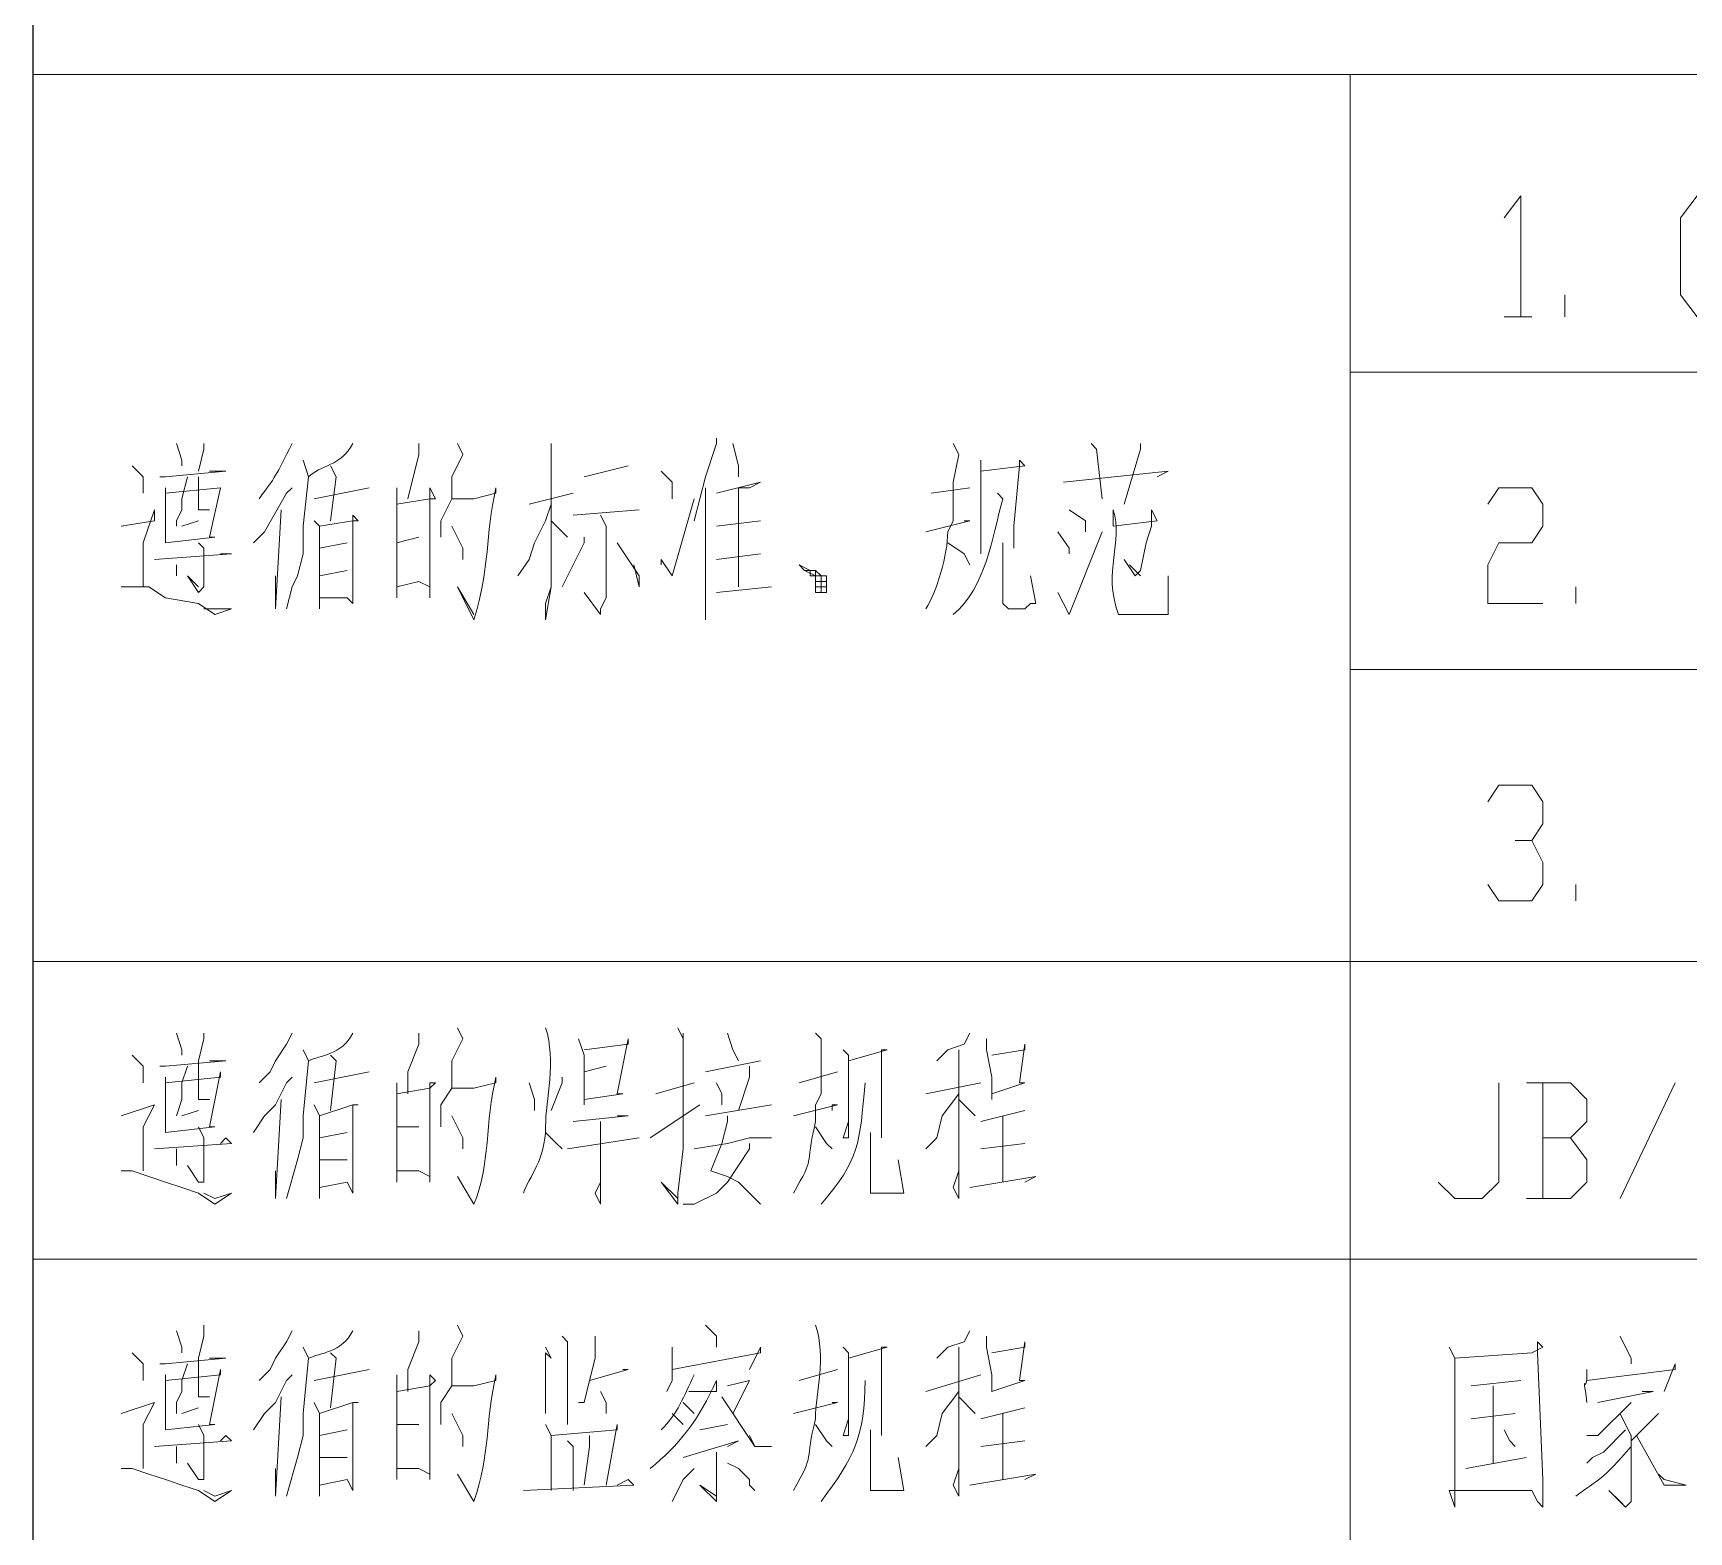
# Model space of a CAD drawing. Header units: millimetres. Extents: x -219 to 948, y -831 to -7.
# Drawn here: x 725.6 to 779.7, y -161.3 to -112.4 of the extents above; entities that cross this region are included whole.
import ezdxf

# ---------------------------------------------------------------- set-up
doc = ezdxf.new("R2010")
doc.units = ezdxf.units.MM
doc.layers.add('1', color=7, linetype='Continuous')

msp = doc.modelspace()

# ---------------------------------------------------------------- linework, layer by layer
at = {"layer": '1', "color": 0, "lineweight": 25}
msp.add_lwpolyline([(725.615, -461.849), (725.615, -20.669)], dxfattribs=at)
at = {"layer": '1', "color": 0, "lineweight": 5}
for points in [[(725.615, -113.729), (933.695, -113.729)], [(768.635, -220.469), (768.635, -113.729)], [(773.675, -118.409), (774.215, -117.689), (774.215, -121.649)], [(780.875, -119.669), (781.415, -119.669), (781.415, -121.649), (779.975, -121.649), (779.435, -120.929), (779.435, -118.409), (779.975, -117.689), (781.415, -117.689)], [(775.655, -121.649), (775.655, -120.929)], [(773.675, -121.649), (774.575, -121.649)], [(768.635, -123.449), (933.695, -123.449)], [(730.295, -125.789), (730.475, -126.329), (730.475, -126.509)], [(731.195, -125.789), (731.195, -125.969), (731.015, -126.689)], [(738.215, -125.789), (738.215, -126.149), (737.855, -127.589)], [(739.475, -125.789), (739.655, -126.149), (739.295, -126.869), (739.295, -127.589), (738.935, -128.309), (738.935, -128.669), (738.935, -128.849)], [(742.535, -125.789), (742.535, -130.469), (742.355, -131.549), (742.355, -131.009), (742.535, -130.469)], [(747.935, -125.609), (747.935, -125.789), (747.575, -126.869), (747.215, -128.309)], [(748.475, -125.789), (748.655, -126.509), (748.655, -126.869)], [(760.175, -125.789), (760.355, -125.969), (760.535, -127.589)], [(761.795, -125.789), (761.795, -125.969), (761.255, -127.769)], [(728.855, -126.509), (729.215, -126.869), (729.215, -127.049), (729.215, -127.409)], [(734.435, -126.329), (734.615, -126.869), (734.435, -128.489), (734.435, -129.389), (734.255, -130.109), (734.075, -130.469), (733.895, -131.189)], [(735.335, -126.509), (735.515, -126.869), (735.335, -128.309)], [(743.615, -126.869), (745.055, -126.509)], [(756.575, -126.329), (756.575, -129.389), (756.575, -128.669)], [(756.575, -126.689), (758.015, -126.509), (757.835, -126.329), (757.835, -126.509), (757.655, -128.489), (757.655, -129.209), (757.655, -128.669)], [(729.755, -126.869), (729.935, -126.869), (731.915, -126.689), (731.375, -126.689)], [(730.655, -126.869), (730.475, -127.589), (730.475, -127.949), (730.295, -128.309), (730.295, -128.489)], [(731.015, -126.869), (731.015, -127.769), (731.015, -127.949), (731.015, -127.949), (731.375, -127.949)], [(746.135, -126.689), (746.495, -127.049), (746.495, -127.589)], [(747.935, -127.409), (749.375, -127.049), (749.015, -127.229), (748.655, -127.229), (748.655, -130.469)], [(759.275, -127.049), (762.695, -126.689), (762.695, -126.689), (762.335, -126.869)], [(729.935, -127.229), (729.935, -129.029), (729.935, -129.029), (731.555, -128.849), (731.375, -128.849), (731.735, -127.229), (731.735, -127.229), (729.935, -127.409)], [(734.075, -127.229), (733.895, -127.409), (733.175, -128.669), (732.815, -129.029)], [(734.795, -127.589), (736.595, -127.229)], [(737.495, -127.229), (737.495, -127.769), (737.495, -130.829), (737.495, -130.469), (738.215, -130.289), (738.575, -130.469), (738.575, -130.829), (738.575, -129.389), (738.575, -127.589), (738.575, -127.229), (738.755, -127.589), (738.575, -127.589), (737.495, -127.769)], [(741.815, -127.769), (743.255, -127.409)], [(746.135, -129.749), (746.135, -129.569), (746.495, -130.109), (747.215, -127.589)], [(747.575, -127.229), (747.575, -131.549), (747.575, -131.009)], [(754.955, -127.409), (756.215, -127.229)], [(773.135, -127.769), (773.495, -127.229), (774.575, -127.229), (774.935, -127.769), (774.935, -128.489), (774.575, -129.029), (773.495, -129.029), (773.135, -129.749), (773.135, -131.009), (774.935, -131.009)], [(728.495, -128.489), (729.575, -128.309), (729.575, -127.949), (729.215, -129.029), (729.215, -129.209), (729.215, -129.749), (729.215, -130.469)], [(733.715, -127.949), (733.535, -131.189), (733.535, -130.109)], [(734.795, -128.309), (734.975, -128.489), (734.975, -131.189), (734.975, -130.829), (735.875, -130.829), (736.055, -131.009), (736.055, -128.129), (736.235, -128.309), (736.055, -128.309), (734.975, -128.489)], [(742.535, -127.769), (742.355, -128.309), (741.995, -129.029), (741.815, -129.569), (741.455, -130.109)], [(743.255, -128.129), (745.415, -127.949)], [(744.155, -128.129), (744.335, -128.489), (744.335, -130.829), (744.155, -131.189), (744.155, -131.369), (743.615, -130.649), (744.155, -131.369)], [(759.455, -127.949), (759.995, -128.309), (759.995, -128.669)], [(731.015, -128.309), (730.475, -128.489)], [(739.295, -128.489), (739.655, -129.209), (739.655, -129.569)], [(742.535, -128.309), (743.075, -128.849)], [(747.935, -128.489), (749.375, -128.309)], [(754.775, -128.669), (756.215, -128.309), (756.035, -128.309)], [(759.095, -128.669), (759.455, -129.209), (759.455, -129.389)], [(759.095, -130.649), (759.455, -131.369), (760.535, -128.669)], [(731.015, -129.029), (731.195, -129.209), (731.195, -130.469), (731.015, -130.649), (730.655, -130.109), (731.015, -130.469)], [(734.975, -129.209), (735.875, -129.029)], [(737.495, -129.029), (738.215, -128.849)], [(743.615, -128.849), (743.615, -129.029), (742.895, -130.469)], [(744.695, -129.029), (745.415, -130.109), (745.415, -130.469), (745.235, -129.749)], [(755.495, -129.029), (756.035, -129.389), (756.215, -129.749)], [(757.295, -129.029), (757.295, -129.209), (757.295, -129.389), (757.295, -130.649), (757.295, -130.829), (757.295, -131.009), (757.475, -131.189), (758.015, -131.189), (758.195, -131.009), (758.375, -131.009), (758.195, -130.109), (758.375, -131.009)], [(729.575, -129.569), (732.095, -129.389), (731.915, -129.389), (731.735, -129.389)], [(730.295, -129.749), (730.295, -130.109)], [(747.935, -129.569), (749.375, -129.389)], [(750.635, -129.749), (750.995, -129.929), (751.175, -129.929), (751.355, -130.109), (751.535, -130.109), (751.535, -130.109), (751.535, -130.469), (751.535, -130.469), (751.535, -130.649), (751.175, -130.649), (751.175, -130.469), (751.175, -130.289), (751.175, -130.109), (750.815, -129.929), (750.635, -129.749)], [(761.435, -129.749), (761.795, -130.109)], [(735.875, -129.929), (734.975, -130.109)], [(750.815, -129.929), (750.995, -129.929)], [(751.175, -129.929), (750.815, -129.929)], [(750.995, -129.929), (750.995, -130.109)], [(750.995, -130.109), (751.355, -130.109), (750.995, -130.109)], [(751.175, -130.469), (751.175, -129.929)], [(751.175, -129.929), (751.175, -130.109), (751.175, -129.929)], [(751.175, -130.109), (751.175, -130.649)], [(751.175, -130.109), (751.535, -130.109)], [(751.535, -130.109), (751.175, -130.109)], [(751.175, -130.289), (751.535, -130.289)], [(751.355, -130.109), (751.355, -130.649), (751.355, -130.109)], [(751.535, -130.109), (751.535, -130.469)], [(751.535, -130.469), (751.535, -130.109)], [(728.495, -130.469), (728.855, -130.469), (729.395, -130.469), (729.935, -130.829), (731.015, -131.009), (731.555, -131.369), (732.095, -131.189), (731.555, -131.189), (731.195, -131.189)], [(747.935, -130.649), (749.735, -130.469)], [(751.535, -130.469), (751.175, -130.469), (751.535, -130.469)], [(751.535, -130.469), (751.175, -130.469)], [(751.175, -130.649), (751.535, -130.649)], [(762.695, -130.469), (762.695, -131.189)], [(776.015, -131.009), (776.015, -130.469)], [(768.635, -133.169), (933.695, -133.169)], [(773.135, -137.489), (773.495, -136.949), (774.575, -136.949), (774.935, -137.489), (774.935, -138.209), (774.575, -138.749), (774.035, -138.749)], [(774.575, -138.749), (774.935, -139.469), (774.935, -140.189), (774.575, -140.729), (773.495, -140.729), (773.135, -140.189)], [(776.015, -140.729), (776.015, -140.189)], [(725.615, -142.709), (933.695, -142.709)], [(739.475, -144.869), (739.655, -145.229), (739.295, -145.949), (739.295, -146.849), (738.935, -147.389), (738.935, -147.929), (738.935, -148.109)], [(746.675, -144.869), (746.855, -145.229), (746.855, -145.049), (746.855, -148.829), (746.675, -150.269), (746.675, -150.629), (746.135, -149.909), (746.675, -150.449)], [(730.295, -145.049), (730.475, -145.589), (730.475, -145.769)], [(731.195, -145.049), (731.195, -145.229), (731.015, -145.949)], [(734.075, -145.049), (733.895, -145.409), (733.535, -145.949), (733.355, -146.309), (732.995, -146.669)], [(738.215, -145.049), (738.215, -145.409), (737.855, -146.309), (737.855, -147.029)], [(743.435, -145.229), (743.615, -145.769), (743.615, -147.389), (743.615, -147.209), (744.875, -147.029), (744.695, -147.029), (745.055, -145.229), (745.055, -145.409), (743.615, -145.589)], [(748.295, -145.049), (748.475, -145.589), (748.655, -145.949)], [(756.215, -145.049), (756.035, -145.409), (755.495, -145.589), (755.135, -145.949), (755.135, -145.949)], [(756.755, -145.229), (756.755, -145.589), (756.935, -146.489), (756.935, -147.209)], [(756.935, -147.029), (758.015, -146.669), (757.835, -146.669), (758.015, -145.409), (758.015, -145.589), (756.935, -145.769)], [(728.855, -145.769), (729.215, -146.129), (729.215, -146.309), (729.215, -146.669)], [(729.755, -146.129), (729.935, -146.129), (731.915, -145.949), (731.735, -145.949), (731.375, -145.949)], [(731.015, -145.949), (731.015, -147.029), (731.015, -147.209), (731.375, -147.209)], [(734.435, -145.589), (734.615, -145.949), (734.435, -147.749), (734.435, -148.469), (734.255, -149.189), (733.895, -150.449)], [(735.335, -145.769), (735.515, -145.949), (735.335, -147.569)], [(747.575, -146.309), (749.375, -145.949)], [(752.075, -145.589), (752.255, -145.769), (752.255, -148.469), (752.075, -148.469), (752.255, -147.929)], [(752.255, -145.949), (753.515, -145.589), (753.335, -145.589), (753.335, -147.749), (753.335, -148.469), (753.335, -147.929)], [(755.855, -145.589), (755.855, -150.449), (755.675, -150.089), (755.855, -149.549)], [(729.935, -146.489), (729.935, -148.289), (731.555, -148.109), (731.375, -148.109), (731.735, -146.309), (731.735, -146.489), (729.935, -146.669)], [(730.655, -146.129), (730.475, -146.669), (730.475, -147.209), (730.295, -147.749)], [(734.075, -146.489), (733.895, -146.669), (733.535, -147.389), (733.175, -147.749), (732.815, -148.289)], [(734.795, -146.669), (736.595, -146.309)], [(742.895, -146.489), (742.895, -146.669), (742.535, -147.569)], [(743.615, -146.309), (744.335, -146.129)], [(749.015, -146.129), (749.015, -146.489), (748.655, -147.569)], [(750.635, -146.669), (751.895, -146.309)], [(737.495, -146.669), (737.495, -147.029), (737.495, -149.909), (737.495, -149.549), (738.215, -149.549), (738.575, -149.729), (738.575, -149.909), (738.575, -148.649), (738.575, -146.669), (738.575, -146.669), (738.755, -146.669), (738.575, -146.849), (737.495, -147.029)], [(741.815, -146.669), (741.995, -147.209), (741.995, -147.569)], [(745.955, -147.029), (747.215, -146.669)], [(747.935, -146.669), (748.115, -147.029), (748.115, -147.389)], [(756.575, -146.669), (754.775, -147.029)], [(755.855, -147.029), (755.315, -147.749), (755.135, -148.469), (754.775, -148.829)], [(771.515, -149.909), (772.055, -150.449), (772.955, -150.449), (773.495, -149.909), (773.495, -146.669)], [(775.835, -148.469), (776.375, -147.929), (776.375, -147.209), (775.835, -146.669), (774.395, -146.669)], [(774.935, -146.669), (774.935, -150.449)], [(777.455, -150.449), (779.255, -146.669)], [(728.495, -147.749), (729.575, -147.389), (729.575, -147.389), (729.215, -148.109), (729.215, -148.289), (729.215, -148.469), (729.215, -149.009), (729.215, -149.549)], [(731.015, -147.569), (730.475, -147.749)], [(733.715, -147.209), (733.535, -150.449), (733.535, -149.549)], [(734.795, -147.389), (734.975, -147.749), (734.975, -150.449), (734.975, -150.089), (735.875, -149.909), (736.055, -150.269), (736.055, -147.389), (736.235, -147.389), (736.055, -147.389), (734.975, -147.749)], [(745.775, -148.469), (747.395, -147.389)], [(747.575, -147.749), (749.735, -147.389)], [(750.455, -147.749), (751.895, -147.389), (751.715, -147.389), (751.715, -147.569)], [(755.855, -147.209), (756.395, -147.749)], [(756.575, -147.929), (758.015, -147.569)], [(731.015, -148.109), (731.195, -148.469), (731.195, -149.909), (731.015, -149.909), (730.655, -149.369), (731.015, -149.909)], [(737.495, -148.109), (738.215, -148.109)], [(739.295, -147.749), (739.655, -148.469), (739.655, -148.829)], [(743.255, -147.929), (745.055, -147.749), (744.695, -147.749)], [(744.155, -147.929), (744.155, -150.629), (743.975, -150.269), (744.155, -149.909)], [(748.295, -147.749), (748.295, -147.929), (748.115, -148.649), (747.755, -149.549), (748.295, -149.729), (748.655, -149.909), (749.015, -150.269), (749.375, -150.629)], [(751.175, -148.109), (751.535, -148.649), (751.715, -148.829)], [(757.295, -147.749), (757.295, -149.909)], [(729.575, -148.829), (732.095, -148.649), (731.915, -148.469), (731.735, -148.649)], [(734.975, -148.469), (735.875, -148.289)], [(742.355, -148.289), (742.715, -148.649), (742.895, -148.829)], [(743.075, -148.829), (745.415, -148.469)], [(749.015, -148.649), (749.015, -148.829), (748.655, -149.369), (748.295, -149.909), (747.935, -150.269), (747.215, -150.629), (746.855, -150.629)], [(747.215, -148.829), (748.295, -148.649), (749.015, -148.469), (749.735, -148.469), (749.735, -148.469), (749.375, -148.469)], [(752.975, -148.289), (752.975, -148.469), (752.975, -148.649), (752.975, -150.089), (752.975, -150.269), (752.975, -150.269), (753.875, -150.269), (754.055, -150.269), (753.875, -149.189), (754.055, -150.269)], [(758.015, -148.649), (756.575, -148.829)], [(774.395, -150.449), (775.835, -150.449), (776.375, -149.909), (776.375, -149.189), (775.835, -148.469), (774.935, -148.469)], [(730.295, -148.829), (730.295, -149.369)], [(735.875, -149.189), (734.975, -149.189)], [(728.495, -149.549), (728.855, -149.549), (729.395, -149.729), (729.935, -149.909), (730.475, -150.089), (731.015, -150.269), (731.555, -150.629), (732.095, -150.269), (731.555, -150.449), (731.195, -150.269)], [(756.215, -150.089), (758.375, -149.729), (758.375, -149.729), (758.015, -149.909)], [(725.615, -152.429), (933.695, -152.429)], [(731.195, -154.589), (731.195, -154.949), (731.015, -155.669)], [(739.475, -154.589), (739.655, -154.949), (739.295, -155.669), (739.295, -156.569), (738.935, -157.109), (738.935, -157.649), (738.935, -157.829)], [(747.575, -154.589), (747.935, -154.949), (747.935, -155.309)], [(730.295, -154.769), (730.475, -155.309), (730.475, -155.489)], [(734.075, -154.769), (733.895, -155.129), (733.535, -155.669), (733.535, -155.669), (733.355, -156.029), (732.995, -156.389)], [(738.215, -154.769), (738.215, -155.129), (737.855, -156.029), (737.855, -156.749)], [(742.895, -154.949), (743.075, -155.129), (743.075, -157.829), (743.075, -157.289)], [(743.975, -154.949), (743.975, -155.309), (743.975, -155.669), (743.795, -156.389), (743.615, -157.109), (743.435, -157.109)], [(756.215, -154.769), (756.035, -155.129), (755.495, -155.309), (755.135, -155.669), (755.135, -155.669)], [(756.755, -154.949), (756.755, -155.309), (756.935, -156.209), (756.935, -156.749)], [(756.935, -156.749), (758.015, -156.389), (757.835, -156.389), (758.015, -155.129), (758.015, -155.309), (756.935, -155.489)], [(771.875, -155.309), (772.055, -155.669), (772.055, -160.529), (771.875, -159.989), (774.575, -159.989), (774.755, -160.349), (774.935, -160.529), (774.935, -159.629), (774.755, -155.489), (774.755, -155.129), (774.935, -155.309), (774.575, -155.489), (772.055, -155.669)], [(777.455, -154.949), (777.635, -155.309), (777.815, -155.669), (777.815, -155.849)], [(728.855, -155.489), (729.215, -155.849), (729.215, -156.029), (729.215, -156.389)], [(729.755, -155.849), (729.935, -155.849), (731.915, -155.669), (731.375, -155.669)], [(731.015, -155.669), (731.015, -156.749), (731.015, -156.749), (731.015, -156.929), (731.375, -156.929)], [(734.435, -155.309), (734.615, -155.669), (734.435, -157.469), (734.435, -158.189), (734.255, -158.909), (733.895, -160.169)], [(735.335, -155.489), (735.515, -155.669), (735.335, -157.289)], [(742.355, -155.309), (742.535, -155.669), (742.355, -155.489), (742.355, -157.469), (742.355, -156.749)], [(746.495, -155.309), (746.495, -155.669), (746.495, -156.209), (746.495, -156.389), (746.315, -156.749)], [(746.495, -156.029), (749.375, -155.489), (749.375, -155.309), (749.015, -156.029)], [(752.075, -155.309), (752.255, -155.489), (752.255, -158.189), (752.075, -158.189), (752.255, -157.649)], [(752.255, -155.669), (753.515, -155.309), (753.335, -155.309), (753.335, -157.469), (753.335, -158.189), (753.335, -157.649)], [(755.855, -155.309), (755.855, -160.169), (755.675, -159.809), (755.855, -159.269)], [(729.935, -156.209), (729.935, -158.009), (731.555, -157.829), (731.375, -157.829), (731.735, -156.029), (731.735, -156.209), (729.935, -156.389)], [(730.655, -155.849), (730.475, -156.389), (730.475, -156.749), (730.295, -157.109), (730.295, -157.469)], [(734.075, -156.209), (733.895, -156.389), (733.535, -157.109), (733.175, -157.469), (732.815, -158.009)], [(734.795, -156.389), (736.595, -156.029)], [(737.495, -156.209), (737.495, -156.749), (737.495, -159.629), (737.495, -159.269), (738.215, -159.269), (738.575, -159.449), (738.575, -159.629), (738.575, -158.369), (738.575, -156.389), (738.575, -156.209), (738.755, -156.389), (738.575, -156.569), (737.495, -156.749)], [(743.795, -156.389), (745.055, -156.029), (745.055, -156.029), (744.875, -156.029)], [(750.635, -156.389), (751.895, -156.029)], [(756.575, -156.209), (754.775, -156.749)], [(776.375, -156.389), (779.255, -156.029), (779.255, -155.849), (778.895, -156.749)], [(744.155, -156.749), (744.335, -157.109), (744.335, -157.469)], [(748.295, -156.569), (749.015, -156.389), (749.015, -156.389), (748.475, -157.469)], [(755.855, -156.749), (755.315, -157.469), (755.135, -158.189), (754.775, -158.549)], [(772.595, -156.569), (774.215, -156.389)], [(773.315, -156.569), (773.315, -159.089)], [(776.735, -157.109), (778.535, -156.749), (778.175, -156.749)], [(728.495, -157.469), (729.575, -157.109), (729.575, -157.109), (729.215, -157.829), (729.215, -158.009), (729.215, -158.189), (729.215, -158.729), (729.215, -159.269)], [(731.015, -157.289), (730.475, -157.469)], [(733.715, -156.929), (733.535, -160.169), (733.535, -159.269)], [(734.795, -157.109), (734.975, -157.469), (734.975, -160.169), (734.975, -159.809), (735.875, -159.629), (736.055, -159.989), (736.055, -157.109), (736.235, -157.109), (736.055, -157.109), (734.975, -157.469)], [(746.855, -157.109), (747.215, -157.469)], [(748.115, -156.929), (749.195, -158.549), (749.735, -158.549), (749.735, -158.549), (749.195, -158.549), (749.015, -158.189)], [(750.455, -157.469), (751.895, -157.109), (751.715, -157.109)], [(755.855, -156.929), (756.395, -157.469)], [(756.575, -157.649), (758.015, -157.289)], [(777.815, -157.109), (776.735, -158.189), (776.375, -158.189)], [(731.015, -157.829), (731.195, -158.189), (731.195, -159.629), (731.015, -159.629), (730.655, -159.089), (731.015, -159.629)], [(737.495, -157.829), (738.215, -157.829)], [(739.295, -157.469), (739.655, -158.189), (739.655, -158.549)], [(742.355, -157.829), (742.535, -158.189), (742.535, -159.989)], [(742.535, -158.189), (742.535, -158.189), (744.695, -158.009), (744.695, -157.829), (744.335, -159.809)], [(746.495, -157.469), (746.855, -157.829)], [(748.295, -157.829), (747.395, -158.009)], [(751.175, -157.829), (751.535, -158.369), (751.715, -158.549)], [(757.295, -157.469), (757.295, -159.629)], [(772.595, -157.649), (774.035, -157.469)], [(777.455, -157.469), (777.635, -157.829), (777.815, -158.189), (777.815, -158.549), (777.815, -158.909), (777.815, -159.629), (777.815, -159.989), (777.815, -160.349), (777.635, -160.529), (777.455, -160.349), (777.095, -159.989), (777.635, -160.529)], [(778.715, -157.469), (778.715, -157.469), (777.815, -158.369)], [(729.575, -158.549), (732.095, -158.369), (731.915, -158.189), (731.735, -158.369)], [(734.975, -158.189), (735.875, -158.009)], [(743.075, -158.369), (743.255, -158.549), (743.255, -159.989)], [(743.795, -158.189), (743.795, -158.549), (743.615, -159.809)], [(746.855, -158.909), (748.655, -158.369), (748.655, -158.369), (748.295, -158.549)], [(752.975, -158.009), (752.975, -158.189), (752.975, -158.369), (752.975, -159.809), (752.975, -159.989), (752.975, -159.989), (753.695, -159.989), (753.875, -159.989), (754.055, -159.989), (753.875, -158.909), (754.055, -159.989)], [(758.015, -158.369), (756.575, -158.549)], [(773.675, -158.009), (773.855, -158.369), (774.035, -158.549)], [(777.635, -158.009), (776.915, -158.729), (776.555, -158.909), (776.375, -159.089)], [(777.995, -158.189), (778.895, -159.809), (779.615, -159.809), (778.895, -159.629), (778.715, -159.449)], [(730.295, -158.549), (730.295, -159.089)], [(735.875, -158.909), (734.975, -158.909)], [(747.935, -158.729), (747.935, -160.349), (747.395, -159.809), (747.935, -160.169)], [(772.415, -159.269), (774.395, -158.909)], [(728.495, -159.269), (728.855, -159.269), (729.395, -159.449), (729.935, -159.629), (730.475, -159.809), (731.015, -159.989), (731.555, -160.349), (732.095, -159.989), (731.555, -160.169), (731.195, -159.989)], [(747.215, -159.269), (746.855, -159.629), (746.675, -159.989), (746.495, -160.349)], [(748.295, -159.089), (748.655, -159.269), (749.015, -159.629), (749.015, -159.809), (749.195, -159.989)], [(756.215, -159.809), (758.375, -159.449), (758.375, -159.449), (758.015, -159.629)], [(741.635, -159.989), (745.235, -159.809), (745.055, -159.629), (744.695, -159.809)]]:
    msp.add_lwpolyline(points, dxfattribs=at)
for points in [[(734.075, -125.789), (733.535, -126.869), (733.535, -126.869), (732.995, -127.589)], [(736.055, -125.789), (735.695, -126.509), (734.975, -126.509), (734.615, -126.869)], [(736.055, -145.049), (735.695, -145.769), (734.975, -145.769), (734.615, -145.949)], [(752.795, -146.669), (752.615, -148.649), (752.615, -149.189), (751.355, -150.629)], [(736.055, -154.769), (735.695, -155.489), (734.975, -155.489), (734.615, -155.669)], [(747.215, -156.209), (746.855, -156.929), (746.675, -157.469), (746.135, -158.009)], [(776.375, -156.029), (776.375, -157.109), (776.195, -155.849), (776.375, -157.109)], [(752.795, -156.389), (752.795, -158.189), (752.435, -158.909), (751.355, -160.349)], [(777.815, -158.549), (776.915, -159.629), (776.735, -159.629), (776.015, -160.169)]]:
    msp.add_open_spline(points, degree=3, dxfattribs=at)
for points, knots in [([(755.675, -125.789), (755.675, -125.789), (755.855, -126.149), (755.855, -126.149), (755.855, -126.149), (755.855, -126.149), (755.855, -126.149), (755.855, -126.149), (755.675, -127.049), (755.675, -127.049), (755.675, -127.049), (755.675, -128.309), (755.675, -128.309), (755.675, -128.309), (755.495, -128.669), (755.495, -128.669), (755.495, -129.389), (755.135, -130.649), (754.775, -131.189)], [0, 0, 0, 0, 1, 1, 1, 2, 2, 2, 3, 3, 3, 4, 4, 4, 5, 5, 5, 6, 6, 6, 6]), ([(739.295, -127.589), (739.295, -127.589), (740.015, -127.589), (740.015, -127.589), (740.015, -127.589), (740.735, -127.409), (740.735, -127.409), (740.735, -127.409), (740.735, -127.409), (740.735, -127.409), (740.735, -127.409), (740.735, -127.229), (740.735, -127.229), (740.375, -128.849), (740.555, -129.749), (740.015, -131.549), (740.015, -131.549), (739.475, -130.469), (739.475, -130.469), (739.475, -130.469), (740.015, -131.369), (740.015, -131.369)], [0, 0, 0, 0, 1, 1, 1, 2, 2, 2, 3, 3, 3, 4, 4, 4, 5, 5, 5, 6, 6, 6, 7, 7, 7, 7]), ([(757.115, -127.409), (757.115, -127.409), (757.295, -127.589), (757.295, -127.589), (756.935, -128.849), (756.755, -130.469), (755.675, -131.369)], [0, 0, 0, 0, 1, 1, 1, 2, 2, 2, 2]), ([(762.695, -130.109), (762.695, -130.109), (762.695, -130.829), (762.695, -130.829), (762.695, -130.829), (762.695, -131.189), (762.695, -131.189), (762.695, -131.189), (762.695, -131.369), (762.695, -131.369), (762.695, -131.369), (761.075, -131.369), (761.075, -131.369), (760.535, -129.929), (761.255, -129.029), (760.895, -127.949), (760.895, -127.949), (760.895, -128.489), (760.895, -128.489), (760.895, -128.489), (762.335, -128.309), (762.335, -128.309), (762.335, -128.309), (762.155, -127.949), (762.155, -127.949), (762.155, -127.949), (762.155, -128.489), (762.155, -128.489), (762.155, -128.489), (761.975, -129.029), (761.975, -129.029), (761.975, -129.029), (761.795, -129.929), (761.795, -129.929), (761.795, -129.929), (761.615, -130.109), (761.615, -130.109), (761.615, -130.109), (761.255, -129.569), (761.255, -129.569)], [0, 0, 0, 0, 1, 1, 1, 2, 2, 2, 3, 3, 3, 4, 4, 4, 5, 5, 5, 6, 6, 6, 7, 7, 7, 8, 8, 8, 9, 9, 9, 10, 10, 10, 11, 11, 11, 12, 12, 12, 13, 13, 13, 13]), ([(742.355, -144.869), (742.715, -145.949), (742.355, -147.209), (742.355, -148.109), (742.355, -149.189), (741.815, -149.729), (741.635, -150.269)], [0, 0, 0, 0, 1, 1, 1, 2, 2, 2, 2]), ([(751.175, -145.049), (751.175, -145.049), (751.355, -145.229), (751.355, -145.229), (751.355, -145.229), (751.355, -147.029), (751.355, -147.029), (751.355, -147.029), (751.175, -147.389), (751.175, -147.389), (751.175, -147.389), (751.175, -147.929), (751.175, -147.929), (750.815, -149.549), (751.175, -149.009), (750.455, -150.269)], [0, 0, 0, 0, 1, 1, 1, 2, 2, 2, 3, 3, 3, 4, 4, 4, 5, 5, 5, 5]), ([(739.295, -146.849), (739.295, -146.849), (740.015, -146.849), (740.015, -146.849), (740.015, -146.849), (740.735, -146.669), (740.735, -146.669), (740.735, -146.669), (740.735, -146.669), (740.735, -146.669), (740.735, -146.669), (740.735, -146.489), (740.735, -146.489), (740.375, -147.929), (740.555, -149.369), (740.015, -150.629), (740.015, -150.629), (739.475, -149.729), (739.475, -149.729), (739.475, -149.729), (740.015, -150.629), (740.015, -150.629)], [0, 0, 0, 0, 1, 1, 1, 2, 2, 2, 3, 3, 3, 4, 4, 4, 5, 5, 5, 6, 6, 6, 7, 7, 7, 7]), ([(751.175, -154.589), (751.535, -155.669), (751.175, -156.749), (751.175, -157.649), (750.815, -159.089), (751.175, -158.729), (750.455, -159.989)], [0, 0, 0, 0, 1, 1, 1, 2, 2, 2, 2]), ([(739.295, -156.569), (739.295, -156.569), (740.015, -156.569), (740.015, -156.569), (740.015, -156.569), (740.735, -156.389), (740.735, -156.389), (740.735, -156.389), (740.735, -156.389), (740.735, -156.389), (740.735, -156.389), (740.735, -156.209), (740.735, -156.209), (740.375, -157.829), (740.555, -158.729), (740.015, -160.349), (740.015, -160.349), (739.475, -159.449), (739.475, -159.449), (739.475, -159.449), (740.015, -160.349), (740.015, -160.349)], [0, 0, 0, 0, 1, 1, 1, 2, 2, 2, 3, 3, 3, 4, 4, 4, 5, 5, 5, 6, 6, 6, 7, 7, 7, 7]), ([(747.035, -156.749), (747.035, -156.749), (747.935, -156.749), (747.935, -156.749), (747.935, -156.749), (747.935, -156.389), (747.935, -156.389), (747.395, -157.649), (746.675, -158.549), (745.775, -159.269)], [0, 0, 0, 0, 1, 1, 1, 2, 2, 2, 3, 3, 3, 3])]:
    msp.add_open_spline(points, degree=3, knots=knots, dxfattribs=at)

doc.saveas('drawing.dxf')
